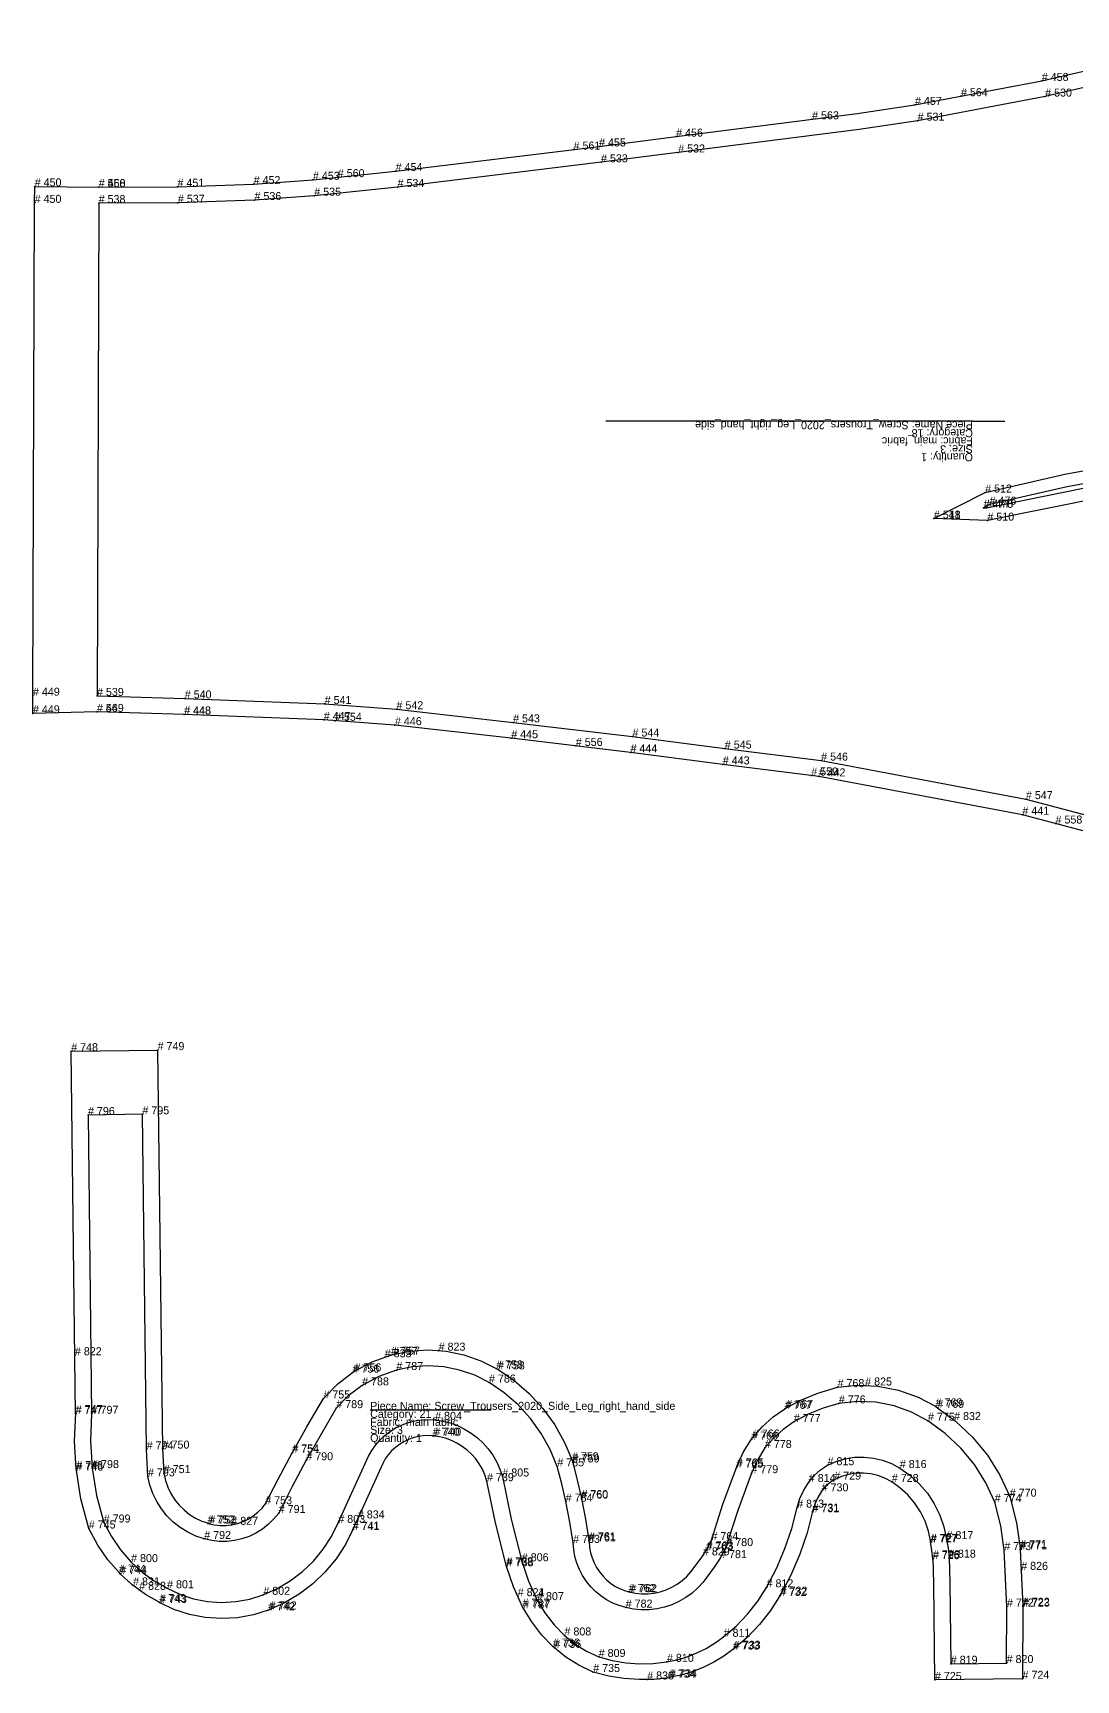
# Model space of a CAD drawing. Extents: x -265 to 2412, y -612 to 1604.
# Drawn here: x -265 to 387, y -530 to 499 of the extents above; entities that cross this region are included whole.
import ezdxf

# ---------------------------------------------------------------- set-up
doc = ezdxf.new("R2010")
doc.units = 0

# ---------------------------------------------------------------- blocks, each defined once
blk = doc.blocks.new('Leg_right_hand_side-3')
at = {"layer": '1'}
blk.add_lwpolyline([(506.9525, -29.945), (506.2125, -29.7775), (353.3375, 10.6325), (226.075, 34.59), (166.1975, 42.075), (166.145, 42.0825), (108.46, 49.605), (108.575, 49.59), (33.9625, 58.445), (34.0225, 58.4375), (-38.6725, 66.62), (-83.1325, 69.8575), (-170.405, 73.3225), (-170.295, 73.32), (-224.8625, 74.8825), (-264.86, 73.9925), (-264.83, 85.0175), (-263.79, 392.99), (-263.7525, 403.2925), (-223.7575, 402.8525), (-174.5375, 403.055), (-126.9625, 404.7325), (-89.9225, 407.42), (-38.2525, 412.8275), (88.875, 428.26), (88.8175, 428.2525), (137.0275, 434.3875), (250.075, 448.795), (286.2475, 454.2025), (365.475, 469.18), (434.7875, 485.3175), (434.82, 485.325), (495.8125, 499.3125), (495.7875, 499.3075), (668.1175, 539.275), (668.0525, 539.2575), (702.8325, 547.5675), (737.8775, 554.755), (738.1925, 554.815), (775.945, 561.3125), (824.9875, 568.2425), (827.2275, 454.3725), (830.2075, 410.33), (830.195, 410.48), (833.575, 369.675), (833.565, 369.8025), (836.6975, 337.06), (837.9725, 326.005), (840.44, 309.5275), (845.5275, 282.9475), (753.6425, 267.0925), (753.395, 267.0525), (706.6125, 260.1775), (697.6225, 258.6375), (689.4375, 256.145), (681.695, 252.675), (680.465, 251.88), (679.4025, 250.9475), (678.56, 249.9175), (677.8525, 248.695), (675.415, 242.53), (574.325, 239.5325), (481.16, 231.5675), (431.08, 224.7275), (381.3625, 215.6175), (332.84, 204.4175), (329.09, 202.51), (330.8375, 202.445), (403.7075, 217.225), (478.285, 227.7675), (478.7475, 227.82), (558.4, 234.395), (647.5175, 236.7175), (648.635, 226.2275), (649.28, 223.7525), (650.2975, 221.3975), (651.6275, 219.2775), (652.8325, 217.91), (654.185, 216.8325), (655.71, 216.015), (657.4775, 215.43), (672.0625, 213.0575), (859.0675, 195.1125), (857.9725, 160.5875), (858.3525, 135.635), (859.595, 118.125), (861.9675, 100.8325), (865.8975, 83.0625), (870.26, 65.18), (874.605, 48.8775), (881.8925, 23.88), (845.75, 9.185), (817.745, -1.2975), (817.415, -1.415), (797.4075, -8.115), (777.19, -13.995), (776.9175, -14.07), (740.0625, -23.665), (702.97, -32.2925), (702.6375, -32.365), (678.315, -37.16), (653.76, -40.9825), (652.4275, -41.1), (614.5075, -41.885), (576.5975, -40.2175), (575.9225, -40.165), (541.2875, -36.28), (506.9525, -29.945)], close=True, dxfattribs=at)
at = {"layer": '13'}
for p in [(298.035, 195.69), (835.875, 79.6825), (838.1425, 70.205)]:
    blk.add_point(p, dxfattribs=at)
at = {"layer": '14'}
blk.add_lwpolyline([(508.7675, -20.1125), (542.7725, -26.3875), (577.0375, -30.23), (614.6275, -31.8825), (652.225, -31.105), (676.545, -27.3175), (700.71, -22.555), (737.665, -13.9575), (774.4025, -4.395), (794.44, 1.435), (814.245, 8.065), (842.1525, 18.5125), (869.775, 29.7425), (864.98, 46.18), (860.5725, 62.7175), (856.15, 80.85), (852.12, 99.065), (849.6475, 117.0875), (848.3625, 135.2275), (847.975, 160.6475), (848.7825, 186.055), (670.8025, 203.135), (655.1, 205.69), (651.755, 206.795), (648.6575, 208.4575), (645.91, 210.6475), (643.5925, 213.2775), (641.425, 216.735), (639.8025, 220.4875), (638.7775, 224.4275), (638.345, 228.4775), (558.8225, 226.4025), (479.405, 219.8475), (405.0775, 209.34), (331.485, 194.415), (298.035, 195.69), (330.0925, 211.9925), (379.7675, 223.4575), (429.82, 232.63), (480.245, 239.5175), (573.9025, 247.525), (667.7425, 250.3075), (668.83, 253.0575), (670.32, 255.63), (672.1975, 257.9225), (674.4225, 259.875), (676.915, 261.4875), (685.9225, 265.525), (695.3375, 268.3925), (705.055, 270.055), (751.9475, 276.945), (833.7975, 291.07), (830.5875, 307.8275), (828.06, 324.7), (826.7575, 336), (823.615, 368.85), (820.235, 409.655), (817.24, 453.92), (815.2175, 556.7625), (777.455, 551.425), (739.89, 544.96), (705, 537.805), (670.38, 529.5325), (498.0475, 489.565), (437.055, 475.5775), (367.5725, 459.4), (287.8975, 444.3375), (251.42, 438.885), (138.2925, 424.4675), (90.08, 418.3325), (-37.0625, 402.8975), (-89.1, 397.4525), (-126.425, 394.745), (-174.305, 393.055), (-223.79, 392.855), (-224.83, 84.8825), (-170.0075, 83.3125), (-82.61, 79.8425), (-37.7175, 76.5725), (35.14, 68.3725), (109.7525, 59.5175), (167.4375, 51.995), (227.63, 44.47), (355.5375, 20.3925), (508.7675, -20.1125)], close=True, dxfattribs=at)
at = {"layer": '2'}
for p in [(824.9875, 568.2425), (815.2175, 556.7625), (737.8775, 554.755), (738.1925, 554.815), (668.0525, 539.2575), (668.1175, 539.275), (739.89, 544.96), (670.38, 529.5325), (495.7875, 499.3075), (495.8125, 499.3125), (752.0875, 495.51), (434.7875, 485.3175), (434.82, 485.325), (498.0475, 489.565), (437.055, 475.5775), (365.475, 469.18), (286.2475, 454.2025), (367.5725, 459.4), (817.24, 453.92), (827.2275, 454.3725), (287.8975, 444.3375), (137.0275, 434.3875), (88.8175, 428.2525), (88.875, 428.26), (138.2925, 424.4675), (-38.2525, 412.8275), (90.08, 418.3325), (-263.7525, 403.2925), (-223.7575, 402.8525), (-174.5375, 403.055), (-126.9625, 404.7325), (-89.9225, 407.42), (-37.0625, 402.8975), (820.235, 409.655), (830.195, 410.48), (830.2075, 410.33), (-263.79, 392.99), (-223.79, 392.855), (-174.305, 393.055), (-126.425, 394.745), (-89.1, 397.4525), (823.615, 368.85), (833.565, 369.8025), (833.575, 369.675), (617.995, 340.08), (617.995, 340.08), (794.59, 330.08), (826.7575, 336), (836.6975, 337.06), (828.06, 324.7), (837.9725, 326.005), (840.44, 309.5275), (830.5875, 307.8275), (833.7975, 291.07), (845.5275, 282.9475), (705.055, 270.055), (751.9475, 276.945), (676.915, 261.4875), (706.6125, 260.1775), (753.395, 267.0525), (753.6425, 267.0925), (667.7425, 250.3075), (681.695, 252.675), (480.245, 239.5175), (675.415, 242.53), (478.285, 227.7675), (478.7475, 227.82), (481.16, 231.5675), (638.345, 228.4775), (647.5175, 236.7175), (479.405, 219.8475), (651.6275, 219.2775), (330.0925, 211.9925), (643.5925, 213.2775), (657.4775, 215.43), (672.0625, 213.0575), (298.035, 195.69), (329.09, 202.51), (330.8375, 202.445), (332.84, 204.4175), (655.1, 205.69), (670.8025, 203.135), (331.485, 194.415), (848.7825, 186.055), (859.0675, 195.1125), (848.3625, 135.2275), (858.3525, 135.635), (852.12, 99.065), (861.9675, 100.8325), (-264.83, 85.0175), (-224.83, 84.8825), (-170.0075, 83.3125), (-264.86, 73.9925), (-224.8625, 74.8825), (-170.405, 73.3225), (-170.295, 73.32), (-82.61, 79.8425), (-37.7175, 76.5725), (-83.1325, 69.8575), (-38.6725, 66.62), (35.14, 68.3725), (860.5725, 62.7175), (870.26, 65.18), (33.9625, 58.445), (34.0225, 58.4375), (109.7525, 59.5175), (167.4375, 51.995), (108.46, 49.605), (108.575, 49.59), (166.145, 42.0825), (166.1975, 42.075), (227.63, 44.47), (226.075, 34.59), (869.775, 29.7425), (881.8925, 23.88), (353.3375, 10.6325), (355.5375, 20.3925), (814.245, 8.065), (774.4025, -4.395), (817.415, -1.415), (817.745, -1.2975), (508.7675, -20.1125), (776.9175, -14.07), (777.19, -13.995), (506.2125, -29.7775), (506.9525, -29.945), (577.0375, -30.23), (700.71, -22.555), (575.9225, -40.165), (576.5975, -40.2175), (652.225, -31.105), (652.4275, -41.1), (653.76, -40.9825), (702.6375, -32.365), (702.97, -32.2925)]:
    blk.add_point(p, dxfattribs=at)
at = {"layer": '4'}
for p in [(670.6125, 539.8675, 5), (461.085, 491.3475, 5), (314.965, 459.63, 5), (221.9625, 445.21, 5), (72.9175, 426.32, 5), (-223.76, 402.85, 5), (-74.395, 409.0425, 5), (637.4925, 236.455, 5), (864.9, 87.555, 5), (-224.865, 74.8825, 5), (867.1225, 78.025, 5), (-76.125, 69.3475, 5), (74.3275, 53.655, 5), (221.41, 35.1725, 5), (374.065, 5.1525, 5), (831.4375, 3.8275, 5), (517.58, -31.905, 5), (553.8525, -37.69, 5), (664.44, -39.32, 5)]:
    blk.add_point(p, dxfattribs=at)
at = {"layer": '5'}
blk.add_line((322.4275, 256.5275), (342.4275, 256.5275), dxfattribs=at)
at = {"layer": '7'}
blk.add_line((322.4275, 256.5275), (93.015, 256.5275), dxfattribs=at)
at = {"layer": '8'}
blk.add_line((617.995, 340.08), (794.59, 330.08), dxfattribs=at)
blk.add_lwpolyline([(752.0875, 495.51), (634.7525, 464.3), (627.8875, 462.3375), (621.3275, 460.18), (615.25, 457.72), (609.8275, 454.845), (607.42, 453.215), (605.2425, 451.4425), (603.3125, 449.515), (601.66, 447.41), (600.3025, 445.12), (599.3375, 442.87), (598.6125, 440.4725), (598.105, 437.935), (597.6475, 432.51), (597.785, 426.715), (598.3325, 420.66), (599.3125, 412.9), (617.995, 340.08)], dxfattribs=at)
at = {"layer": '1'}
for s, p in [('Piece Name: Screw_Trousers_2020_Leg_right_hand_side', (322.4275, 256.5275)), ('Fabric: main_fabric', (322.4275, 246.5275)), ('Category: 18', (322.4275, 251.5275)), ('Quantity: 1', (322.4275, 236.5275)), ('Size: 3', (322.4275, 241.5275))]:
    blk.add_text(s, height=5, rotation=-180, dxfattribs=at).set_placement(p)
at = {"layer": '13'}
for s, p in [('# 548', (298.035, 195.69)), ('# 550', (835.875, 79.6825)), ('# 549', (838.1425, 70.205))]:
    blk.add_text(s, height=5, dxfattribs=at).set_placement(p)
at = {"layer": '2'}
for s, p in [('# 463', (824.9875, 568.2425)), ('# 462', (737.8775, 554.755)), ('# 462', (738.1925, 554.815)), ('# 525', (815.2175, 556.7625)), ('# 526', (739.89, 544.96)), ('# 461', (668.0525, 539.2575)), ('# 461', (668.1175, 539.275)), ('# 527', (670.38, 529.5325)), ('# 460', (495.7875, 499.3075)), ('# 460', (495.8125, 499.3125)), ('# 528', (498.0475, 489.565)), ('# 572', (752.0875, 495.51)), ('# 459', (434.7875, 485.3175)), ('# 459', (434.82, 485.325)), ('# 458', (365.475, 469.18)), ('# 529', (437.055, 475.5775)), ('# 530', (367.5725, 459.4)), ('# 457', (286.2475, 454.2025)), ('# 524', (817.24, 453.92)), ('# 464', (827.2275, 454.3725)), ('# 531', (287.8975, 444.3375)), ('# 455', (88.8175, 428.2525)), ('# 455', (88.875, 428.26)), ('# 456', (137.0275, 434.3875)), ('# 533', (90.08, 418.3325)), ('# 532', (138.2925, 424.4675)), ('# 453', (-89.9225, 407.42)), ('# 454', (-38.2525, 412.8275)), ('# 523', (820.235, 409.655)), ('# 465', (830.195, 410.48)), ('# 465', (830.2075, 410.33)), ('# 450', (-263.7525, 403.2925)), ('# 450', (-223.7575, 402.8525)), ('# 451', (-174.5375, 403.055)), ('# 452', (-126.9625, 404.7325)), ('# 535', (-89.1, 397.4525)), ('# 534', (-37.0625, 402.8975)), ('# 450', (-263.79, 392.99)), ('# 538', (-223.79, 392.855)), ('# 537', (-174.305, 393.055)), ('# 536', (-126.425, 394.745)), ('# 522', (823.615, 368.85)), ('# 466', (833.565, 369.8025)), ('# 466', (833.575, 369.675)), ('# 570', (617.995, 340.08)), ('# 573', (617.995, 340.08)), ('# 521', (826.7575, 336)), ('# 467', (836.6975, 337.06)), ('# 571', (794.59, 330.08)), ('# 520', (828.06, 324.7)), ('# 468', (837.9725, 326.005)), ('# 519', (830.5875, 307.8275)), ('# 469', (840.44, 309.5275)), ('# 518', (833.7975, 291.07)), ('# 517', (751.9475, 276.945)), ('# 470', (845.5275, 282.9475)), ('# 516', (705.055, 270.055)), ('# 471', (753.395, 267.0525)), ('# 471', (753.6425, 267.0925)), ('# 515', (676.915, 261.4875)), ('# 473', (681.695, 252.675)), ('# 472', (706.6125, 260.1775)), ('# 514', (667.7425, 250.3075)), ('# 474', (675.415, 242.53)), ('# 513', (480.245, 239.5175)), ('# 480', (647.5175, 236.7175)), ('# 479', (478.285, 227.7675)), ('# 479', (478.7475, 227.82)), ('# 475', (481.16, 231.5675)), ('# 508', (638.345, 228.4775)), ('# 512', (330.0925, 211.9925)), ('# 509', (479.405, 219.8475)), ('# 507', (643.5925, 213.2775)), ('# 481', (651.6275, 219.2775)), ('# 482', (657.4775, 215.43)), ('# 483', (672.0625, 213.0575)), ('# 477', (329.09, 202.51)), ('# 478', (330.8375, 202.445)), ('# 476', (332.84, 204.4175)), ('# 506', (655.1, 205.69)), ('# 505', (670.8025, 203.135)), ('# 511', (298.035, 195.69)), ('# 510', (331.485, 194.415)), ('# 484', (859.0675, 195.1125)), ('# 504', (848.7825, 186.055)), ('# 503', (848.3625, 135.2275)), ('# 485', (858.3525, 135.635)), ('# 502', (852.12, 99.065)), ('# 486', (861.9675, 100.8325)), ('# 449', (-264.83, 85.0175)), ('# 539', (-224.83, 84.8825)), ('# 540', (-170.0075, 83.3125)), ('# 541', (-82.61, 79.8425)), ('# 449', (-264.86, 73.9925)), ('# 449', (-224.8625, 74.8825)), ('# 448', (-170.405, 73.3225)), ('# 448', (-170.295, 73.32)), ('# 447', (-83.1325, 69.8575)), ('# 542', (-37.7175, 76.5725)), ('# 543', (35.14, 68.3725)), ('# 446', (-38.6725, 66.62)), ('# 445', (33.9625, 58.445)), ('# 445', (34.0225, 58.4375)), ('# 544', (109.7525, 59.5175)), ('# 501', (860.5725, 62.7175)), ('# 487', (870.26, 65.18)), ('# 444', (108.46, 49.605)), ('# 444', (108.575, 49.59)), ('# 545', (167.4375, 51.995)), ('# 443', (166.145, 42.0825)), ('# 443', (166.1975, 42.075)), ('# 546', (227.63, 44.47)), ('# 442', (226.075, 34.59)), ('# 500', (869.775, 29.7425)), ('# 547', (355.5375, 20.3925)), ('# 488', (881.8925, 23.88)), ('# 441', (353.3375, 10.6325)), ('# 499', (814.245, 8.065)), ('# 498', (774.4025, -4.395)), ('# 489', (817.415, -1.415)), ('# 489', (817.745, -1.2975)), ('# 490', (776.9175, -14.07)), ('# 490', (777.19, -13.995)), ('# 494', (508.7675, -20.1125)), ('# 497', (700.71, -22.555)), ('# 440', (506.2125, -29.7775)), ('# 439', (506.9525, -29.945)), ('# 495', (577.0375, -30.23)), ('# 496', (652.225, -31.105)), ('# 491', (702.6375, -32.365)), ('# 491', (702.97, -32.2925)), ('# 493', (575.9225, -40.165)), ('# 493', (576.5975, -40.2175)), ('# 492', (652.4275, -41.1)), ('# 492', (653.76, -40.9825))]:
    blk.add_text(s, height=5, dxfattribs=at).set_placement(p)
at = {"layer": '4'}
for s, p in [('# 565', (670.6125, 539.8675)), ('# 562', (461.085, 491.3475)), ('# 564', (314.965, 459.63)), ('# 563', (221.9625, 445.21)), ('# 561', (72.9175, 426.32)), ('# 560', (-74.395, 409.0425)), ('# 568', (-223.76, 402.85)), ('# 566', (637.4925, 236.455)), ('# 552', (864.9, 87.555)), ('# 551', (867.1225, 78.025)), ('# 569', (-224.865, 74.8825)), ('# 554', (-76.125, 69.3475)), ('# 556', (74.3275, 53.655)), ('# 559', (221.41, 35.1725)), ('# 558', (374.065, 5.1525)), ('# 553', (831.4375, 3.8275)), ('# 557', (517.58, -31.905)), ('# 567', (553.8525, -37.69)), ('# 555', (664.44, -39.32))]:
    blk.add_text(s, height=5, dxfattribs=at).set_placement(p)
blk = doc.blocks.new('Side_Leg_right_hand_side-3')
at = {"layer": '1'}
blk.add_lwpolyline([(353.685, -483.6725), (353.6975, -484.2), (353.4275, -529.32), (298.7075, -530.015), (298.0875, -469.5025), (297.51, -453.9575), (297.3825, -454.535), (296.8725, -449.125), (295.94, -443.7275), (296.225, -444.11), (294.695, -437.075), (292.5075, -430.795), (289.6075, -424.8875), (285.985, -419.38), (281.7025, -414.3725), (276.82, -409.8975), (271.785, -406.2975), (267.4025, -403.9625), (263.075, -402.32), (258.58, -401.2525), (254.0075, -400.775), (249.3925, -400.89), (244.8375, -401.5975), (240.3925, -402.89), (235.8375, -404.875), (233.28, -406.5825), (230.4025, -409.1675), (227.91, -412.1525), (225.55, -415.9825), (223.6475, -420.1925), (222.1275, -425.195), (222.2575, -424.805), (218.7925, -438.1475), (214.2275, -451.5175), (208.665, -464.5125), (202.3025, -476.7325), (201.8525, -477.4675), (196.0475, -486.575), (189.11, -495.415), (181.2875, -503.56), (173.095, -510.5575), (172.465, -511.0125), (166.845, -515.0975), (160.535, -518.9225), (153.955, -522.18), (147.0775, -524.865), (140.0475, -526.9475), (133.2575, -528.345), (132.395, -528.605), (123.35, -529.635), (113.84, -529.835), (104.2875, -529.15), (94.935, -527.6125), (85.195, -525.07), (76.155, -520.8125), (68.0125, -515.695), (60.95, -509.96), (60.065, -509.16), (53.165, -502.0375), (46.7775, -493.8), (41.5975, -485.36), (40.995, -484.2425), (35.4225, -471.885), (31.1125, -459.035), (30.905, -458.3225), (24.125, -431.74), (18.825, -405.82), (17.515, -401.9475), (15.9225, -398.4025), (14.0025, -395.0525), (11.76, -391.93), (9.1975, -389.0175), (6.3975, -386.3975), (3.3225, -384.065), (0.0175, -382.0325), (-3.4425, -380.3475), (-7.07, -379.0225), (-10.8, -378.06), (-15.125, -377.3825), (-14.065, -377.43), (-17.78, -377.25), (-20.985, -377.395), (-24.1525, -377.8725), (-27.2575, -378.655), (-30.255, -379.75), (-33.1425, -381.14), (-35.8625, -382.805), (-38.3925, -384.7325), (-40.745, -386.9275), (-42.8425, -389.3275), (-44.6925, -391.9175), (-46.3, -394.74), (-64.995, -436.01), (-65.1575, -436.36), (-69.675, -445.38), (-75.5025, -454.33), (-82.295, -462.525), (-89.985, -469.9075), (-98.4725, -476.365), (-107.6375, -481.8025), (-116.84, -485.9275), (-117.9175, -486.4825), (-126.9825, -489.305), (-136.9875, -491.1225), (-147.0675, -491.67), (-157.175, -490.9775), (-167.14, -489.0425), (-176.7525, -485.9), (-185.3525, -481.86), (-185.9475, -481.41), (-194.555, -476.5725), (-203.035, -470.4175), (-210.29, -463.7325), (-211.0775, -462.905), (-218.0125, -454.8725), (-224.3475, -445.7025), (-229.9525, -435.38), (-234.865, -416.895), (-237.73, -399.225), (-237.8325, -398.2225), (-238.875, -380.78), (-238.14, -363.295), (-238.205, -363.8325), (-240.955, -137.1275), (-186.9825, -136.44), (-183.8375, -385.46), (-183.115, -400.7725), (-182.055, -405.4225), (-180.595, -409.59), (-178.6875, -413.5425), (-176.33, -417.285), (-173.585, -420.7075), (-170.455, -423.815), (-167.0075, -426.5325), (-163.2425, -428.8725), (-159.285, -430.755), (-154.575, -432.36), (-155.6875, -432.1775), (-151.5625, -433.0925), (-147.925, -433.48), (-144.2625, -433.4675), (-140.6075, -433.0475), (-137.0675, -432.24), (-133.6125, -431.04), (-130.2875, -429.45), (-127.195, -427.525), (-124.3175, -425.265), (-121.715, -422.7), (-119.7225, -420.25), (-111.6925, -404.5), (-102.8675, -388.02), (-102.765, -387.84), (-93.5, -371.3625), (-83.3625, -354.135), (-74.4175, -344.92), (-65.175, -337.975), (-63.915, -337.16), (-52.95, -331.255), (-41.2275, -326.975), (-39.765, -326.695), (-29.3275, -324.575), (-18.06, -323.8025), (-6.74, -324.535), (4.3875, -326.84), (15.025, -330.5675), (24.535, -335.385), (25.7125, -335.94), (35.645, -342.74), (45.21, -351.015), (53.7775, -360.34), (61.15, -370.5975), (67.315, -381.6375), (71.9475, -392.735), (72.43, -394.0975), (75.2675, -405.195), (77.775, -416.3875), (77.835, -416.67), (80.34, -429.5975), (82.525, -442.695), (82.6425, -443.4875), (82.9675, -447.2975), (83.5675, -450.58), (84.4875, -453.74), (85.7075, -456.7875), (87.26, -459.75), (89.0525, -462.48), (91.13, -465.04), (93.46, -467.3925), (96.0075, -469.4975), (98.75, -471.3275), (101.6575, -472.885), (104.7075, -474.1325), (108.3575, -475.2225), (107.35, -475.035), (111.66, -475.8575), (115.5175, -476.1975), (119.42, -476.1525), (123.23, -475.71), (127.0475, -474.8725), (130.7275, -473.67), (134.255, -472.0975), (137.6075, -470.18), (140.7725, -467.92), (143.6625, -465.3625), (146.2575, -462.5575), (152.6375, -453.88), (156.1475, -448.4725), (155.755, -449.005), (157.6325, -445.6475), (159.07, -442.57), (166.2325, -420.2), (174.65, -397.3525), (174.965, -396.6175), (178.9625, -387.9725), (183.9525, -379.84), (184.925, -378.5225), (190.67, -371.8975), (197.645, -365.63), (204.845, -360.62), (205.8475, -360.0075), (215.2775, -354.9775), (225.5975, -350.7225), (237.87, -347.0375), (249.9, -345.785), (263, -346.36), (275.8675, -348.865), (288.21, -353.2375), (299.1225, -359.0325), (300.2075, -359.985), (311.5225, -368.2275), (322.1675, -378.2675), (331.4675, -389.59), (339.2475, -401.9825), (345.4925, -415.4725), (349.77, -431.7375), (351.925, -447.525), (352.0225, -448.4025), (353.685, -483.6725)], close=True, dxfattribs=at)
at = {"layer": '14'}
blk.add_lwpolyline([(343.7075, -484.1425), (342.045, -448.8725), (339.9725, -433.68), (336.0725, -418.8575), (330.4675, -406.745), (323.355, -395.4175), (314.8725, -385.09), (305.1425, -375.915), (294.34, -368.0475), (284.1025, -362.61), (273.1725, -358.7375), (261.795, -356.5225), (250.2075, -356.0125), (238.68, -357.2125), (228.96, -360.1325), (219.5275, -364.0225), (210.5475, -368.8125), (203.86, -373.465), (197.8075, -378.905), (192.4675, -385.0625), (187.7875, -392.69), (184.0325, -400.81), (175.7, -423.425), (168.35, -446.38), (166.5625, -450.2075), (164.5025, -453.8925), (160.835, -459.545), (153.9525, -468.905), (150.635, -472.4925), (146.9775, -475.7275), (143.0025, -478.565), (138.7625, -480.99), (134.3075, -482.9775), (129.6625, -484.495), (124.89, -485.54), (120.045, -486.105), (115.1575, -486.16), (110.2925, -485.73), (105.49, -484.815), (101.3725, -483.5825), (97.3875, -481.9525), (93.595, -479.9225), (90.0175, -477.5325), (86.7025, -474.7925), (83.675, -471.7375), (80.965, -468.3975), (78.6075, -464.805), (76.6125, -460.9975), (75.0125, -457), (73.81, -452.87), (73.0375, -448.6425), (72.67, -444.34), (70.515, -431.4225), (68.025, -418.5725), (65.5525, -407.53), (62.75, -396.575), (58.335, -385.995), (52.73, -375.96), (46.025, -366.6325), (38.2525, -358.1725), (29.5625, -350.6525), (20.085, -344.1675), (11.17, -339.6475), (1.74, -336.345), (-8.055, -334.315), (-18.0375, -333.67), (-28.015, -334.3575), (-37.805, -336.345), (-48.84, -340.375), (-59.185, -345.945), (-67.8075, -352.425), (-75.325, -360.1675), (-84.85, -376.355), (-94.06, -392.735), (-102.8425, -409.1375), (-111.295, -425.715), (-114.31, -429.4225), (-117.705, -432.765), (-121.45, -435.71), (-125.4975, -438.2275), (-129.7975, -440.285), (-134.3, -441.8475), (-138.94, -442.9075), (-143.675, -443.45), (-148.4375, -443.4675), (-153.18, -442.9575), (-157.84, -441.9275), (-163.09, -440.135), (-168.1025, -437.7525), (-172.8175, -434.8225), (-177.1725, -431.3875), (-181.11, -427.48), (-184.58, -423.1475), (-187.5375, -418.4525), (-189.95, -413.4575), (-191.785, -408.215), (-193.0225, -402.7925), (-193.8175, -385.91), (-196.4625, -176.5625), (-230.455, -176.9975), (-228.19, -363.7125), (-228.9025, -380.6775), (-227.89, -397.63), (-225.1025, -414.81), (-220.6325, -431.63), (-215.8275, -440.4775), (-210.1075, -448.7575), (-203.5225, -456.3875), (-196.6825, -462.6875), (-189.165, -468.145), (-181.0525, -472.705), (-173.01, -476.4825), (-164.585, -479.2375), (-155.865, -480.93), (-147.005, -481.5375), (-138.1475, -481.0525), (-129.405, -479.465), (-120.92, -476.825), (-112.245, -472.935), (-104.055, -468.075), (-96.475, -462.31), (-89.615, -455.725), (-83.54, -448.395), (-78.3475, -440.42), (-74.08, -431.895), (-55.1875, -390.195), (-53.1125, -386.545), (-50.6725, -383.13), (-47.905, -379.9675), (-44.8375, -377.105), (-41.4975, -374.56), (-37.915, -372.3675), (-34.13, -370.545), (-30.1875, -369.105), (-26.1175, -368.0775), (-21.9625, -367.4525), (-17.77, -367.26), (-13.5725, -367.4675), (-8.78, -368.2175), (-4.0775, -369.4325), (0.4875, -371.1), (4.855, -373.225), (8.995, -375.77), (12.87, -378.71), (16.4175, -382.03), (19.6275, -385.6775), (22.4625, -389.625), (24.8775, -393.84), (26.87, -398.27), (28.425, -402.8725), (33.8725, -429.5075), (40.59, -455.855), (44.745, -468.2325), (50.11, -480.1375), (55.0025, -488.1075), (60.7225, -495.4825), (67.24, -502.2125), (73.825, -507.5575), (80.9725, -512.05), (88.6275, -515.655), (96.9975, -517.84), (105.4775, -519.235), (114.0775, -519.85), (122.695, -519.6675), (131.2725, -518.6925), (137.65, -517.3775), (143.8975, -515.5275), (149.9725, -513.155), (155.805, -510.2675), (161.375, -506.8925), (166.675, -503.04), (174.5, -496.355), (181.6275, -488.935), (187.98, -480.84), (193.515, -472.155), (199.7025, -460.2725), (204.975, -447.955), (209.3025, -435.28), (212.6675, -422.3175), (214.3775, -416.695), (216.8, -411.3375), (219.8825, -406.335), (223.27, -402.2775), (227.2025, -398.7425), (231.6, -395.8075), (236.995, -393.4575), (242.665, -391.8075), (248.5, -390.9025), (254.4025, -390.7525), (260.2775, -391.37), (266.0225, -392.735), (271.545, -394.83), (276.745, -397.6), (283.11, -402.1525), (288.8775, -407.4375), (293.9675, -413.39), (298.27, -419.9325), (301.7225, -426.9625), (304.2975, -434.3575), (305.9575, -441.9975), (306.955, -447.76), (307.5025, -453.5875), (308.09, -469.3075), (308.6075, -519.895), (343.4975, -519.45), (343.7075, -484.1425)], close=True, dxfattribs=at)
at = {"layer": '2'}
for p in [(-240.955, -137.1275), (-186.9825, -136.44), (-230.455, -176.9975), (-196.4625, -176.5625), (-41.2275, -326.975), (-39.765, -326.695), (-65.175, -337.975), (-63.915, -337.16), (-37.805, -336.345), (24.535, -335.385), (25.7125, -335.94), (-59.185, -345.945), (20.085, -344.1675), (237.87, -347.0375), (-83.3625, -354.135), (-75.325, -360.1675), (205.8475, -360.0075), (238.68, -357.2125), (299.1225, -359.0325), (300.2075, -359.985), (-238.205, -363.8325), (-238.14, -363.295), (-228.19, -363.7125), (-13.5725, -367.4675), (204.845, -360.62), (210.5475, -368.8125), (294.34, -368.0475), (-15.125, -377.3825), (-14.065, -377.43), (183.9525, -379.84), (184.925, -378.5225), (-193.8175, -385.91), (-183.8375, -385.46), (-102.8675, -388.02), (-102.765, -387.84), (192.4675, -385.0625), (-237.8325, -398.2225), (-237.73, -399.225), (-227.89, -397.63), (-183.115, -400.7725), (-94.06, -392.735), (62.75, -396.575), (71.9475, -392.735), (72.43, -394.0975), (174.65, -397.3525), (174.965, -396.6175), (184.0325, -400.81), (231.6, -395.8075), (276.745, -397.6), (-193.0225, -402.7925), (18.825, -405.82), (28.425, -402.8725), (219.8825, -406.335), (235.8375, -404.875), (271.785, -406.2975), (-119.7225, -420.25), (68.025, -418.5725), (77.775, -416.3875), (77.835, -416.67), (227.91, -412.1525), (336.0725, -418.8575), (345.4925, -415.4725), (-220.6325, -431.63), (-155.6875, -432.1775), (-111.295, -425.715), (-74.08, -431.895), (212.6675, -422.3175), (222.1275, -425.195), (222.2575, -424.805), (-229.9525, -435.38), (-157.84, -441.9275), (-154.575, -432.36), (-65.1575, -436.36), (-64.995, -436.01), (159.07, -442.57), (305.9575, -441.9975), (72.67, -444.34), (82.525, -442.695), (82.6425, -443.4875), (155.755, -449.005), (156.1475, -448.4725), (168.35, -446.38), (295.94, -443.7275), (296.225, -444.11), (342.045, -448.8725), (351.925, -447.525), (352.0225, -448.4025), (-211.0775, -462.905), (-203.5225, -456.3875), (30.905, -458.3225), (31.1125, -459.035), (40.59, -455.855), (164.5025, -453.8925), (297.3825, -454.535), (297.51, -453.9575), (307.5025, -453.5875), (-210.29, -463.7325), (-181.0525, -472.705), (193.515, -472.155), (-185.9475, -481.41), (-185.3525, -481.86), (-120.92, -476.825), (50.11, -480.1375), (107.35, -475.035), (108.3575, -475.2225), (201.8525, -477.4675), (202.3025, -476.7325), (353.685, -483.6725), (-117.9175, -486.4825), (-116.84, -485.9275), (40.995, -484.2425), (41.5975, -485.36), (105.49, -484.815), (343.7075, -484.1425), (353.6975, -484.2), (67.24, -502.2125), (166.675, -503.04), (60.065, -509.16), (60.95, -509.96), (172.465, -511.0125), (173.095, -510.5575), (88.6275, -515.655), (131.2725, -518.6925), (308.6075, -519.895), (343.4975, -519.45), (85.195, -525.07), (132.395, -528.605), (133.2575, -528.345), (298.7075, -530.015), (353.4275, -529.32)]:
    blk.add_point(p, dxfattribs=at)
at = {"layer": '4'}
for p in [(-238.65, -327.1125, 5), (-45.05, -328.3725, 5), (-11.3875, -324.2375, 5), (255.125, -346.0175, 5), (310.6875, -367.625, 5), (-61.8575, -429.075, 5), (-140.905, -433.085, 5), (153.7425, -452.18, 5), (352.6225, -461.2275, 5), (-202.2925, -470.9575, 5), (-198.505, -473.705, 5), (38.0325, -477.67, 5), (38.0325, -477.67, 5), (118.9275, -529.7275, 5)]:
    blk.add_point(p, dxfattribs=at)
at = {"layer": '5'}
blk.add_line((-54.1675, -361.245), (-34.1675, -361.245), dxfattribs=at)
at = {"layer": '7'}
blk.add_line((-54.1675, -361.245), (21.455, -361.245), dxfattribs=at)
at = {"layer": '1'}
for s, p in [('Piece Name: Screw_Trousers_2020_Side_Leg_right_hand_side', (-54.1675, -361.245)), ('Category: 21', (-54.1675, -366.245)), ('Fabric: main fabric', (-54.1675, -371.245)), ('Size: 3', (-54.1675, -376.245)), ('Quantity: 1', (-54.1675, -381.245))]:
    blk.add_text(s, height=5, dxfattribs=at).set_placement(p)
at = {"layer": '2'}
for s, p in [('# 748', (-240.955, -137.1275)), ('# 749', (-186.9825, -136.44)), ('# 796', (-230.455, -176.9975)), ('# 795', (-196.4625, -176.5625)), ('# 757', (-41.2275, -326.975)), ('# 757', (-39.765, -326.695)), ('# 756', (-65.175, -337.975)), ('# 756', (-63.915, -337.16)), ('# 787', (-37.805, -336.345)), ('# 786', (20.085, -344.1675)), ('# 758', (24.535, -335.385)), ('# 758', (25.7125, -335.94)), ('# 755', (-83.3625, -354.135)), ('# 788', (-59.185, -345.945)), ('# 768', (237.87, -347.0375)), ('# 747', (-238.205, -363.8325)), ('# 747', (-238.14, -363.295)), ('# 797', (-228.19, -363.7125)), ('# 789', (-75.325, -360.1675)), ('# 767', (204.845, -360.62)), ('# 767', (205.8475, -360.0075)), ('# 776', (238.68, -357.2125)), ('# 769', (299.1225, -359.0325)), ('# 769', (300.2075, -359.985)), ('# 804', (-13.5725, -367.4675)), ('# 777', (210.5475, -368.8125)), ('# 775', (294.34, -368.0475)), ('# 750', (-183.8375, -385.46)), ('# 740', (-15.125, -377.3825)), ('# 740', (-14.065, -377.43)), ('# 766', (183.9525, -379.84)), ('# 766', (184.925, -378.5225)), ('# 778', (192.4675, -385.0625)), ('# 794', (-193.8175, -385.91)), ('# 754', (-102.8675, -388.02)), ('# 754', (-102.765, -387.84)), ('# 790', (-94.06, -392.735)), ('# 759', (71.9475, -392.735)), ('# 759', (72.43, -394.0975)), ('# 815', (231.6, -395.8075)), ('# 746', (-237.8325, -398.2225)), ('# 746', (-237.73, -399.225)), ('# 798', (-227.89, -397.63)), ('# 793', (-193.0225, -402.7925)), ('# 751', (-183.115, -400.7725)), ('# 739', (18.825, -405.82)), ('# 805', (28.425, -402.8725)), ('# 785', (62.75, -396.575)), ('# 765', (174.65, -397.3525)), ('# 765', (174.965, -396.6175)), ('# 779', (184.0325, -400.81)), ('# 814', (219.8825, -406.335)), ('# 729', (235.8375, -404.875)), ('# 728', (271.785, -406.2975)), ('# 816', (276.745, -397.6)), ('# 760', (77.775, -416.3875)), ('# 760', (77.835, -416.67)), ('# 730', (227.91, -412.1525)), ('# 770', (345.4925, -415.4725)), ('# 753', (-119.7225, -420.25)), ('# 791', (-111.295, -425.715)), ('# 784', (68.025, -418.5725)), ('# 813', (212.6675, -422.3175)), ('# 731', (222.1275, -425.195)), ('# 731', (222.2575, -424.805)), ('# 774', (336.0725, -418.8575)), ('# 745', (-229.9525, -435.38)), ('# 799', (-220.6325, -431.63)), ('# 752', (-155.6875, -432.1775)), ('# 752', (-154.575, -432.36)), ('# 803', (-74.08, -431.895)), ('# 741', (-65.1575, -436.36)), ('# 741', (-64.995, -436.01)), ('# 792', (-157.84, -441.9275)), ('# 783', (72.67, -444.34)), ('# 761', (82.525, -442.695)), ('# 761', (82.6425, -443.4875)), ('# 764', (159.07, -442.57)), ('# 780', (168.35, -446.38)), ('# 727', (295.94, -443.7275)), ('# 727', (296.225, -444.11)), ('# 817', (305.9575, -441.9975)), ('# 771', (351.925, -447.525)), ('# 800', (-203.5225, -456.3875)), ('# 806', (40.59, -455.855)), ('# 763', (155.755, -449.005)), ('# 763', (156.1475, -448.4725)), ('# 781', (164.5025, -453.8925)), ('# 726', (297.3825, -454.535)), ('# 726', (297.51, -453.9575)), ('# 818', (307.5025, -453.5875)), ('# 773', (342.045, -448.8725)), ('# 771', (352.0225, -448.4025)), ('# 744', (-211.0775, -462.905)), ('# 744', (-210.29, -463.7325)), ('# 738', (30.905, -458.3225)), ('# 738', (31.1125, -459.035)), ('# 801', (-181.0525, -472.705)), ('# 802', (-120.92, -476.825)), ('# 762', (107.35, -475.035)), ('# 762', (108.3575, -475.2225)), ('# 812', (193.515, -472.155)), ('# 732', (201.8525, -477.4675)), ('# 732', (202.3025, -476.7325)), ('# 743', (-185.9475, -481.41)), ('# 743', (-185.3525, -481.86)), ('# 742', (-117.9175, -486.4825)), ('# 742', (-116.84, -485.9275)), ('# 737', (40.995, -484.2425)), ('# 737', (41.5975, -485.36)), ('# 807', (50.11, -480.1375)), ('# 782', (105.49, -484.815)), ('# 772', (343.7075, -484.1425)), ('# 722', (353.685, -483.6725)), ('# 723', (353.6975, -484.2)), ('# 736', (60.065, -509.16)), ('# 808', (67.24, -502.2125)), ('# 811', (166.675, -503.04)), ('# 736', (60.95, -509.96)), ('# 809', (88.6275, -515.655)), ('# 810', (131.2725, -518.6925)), ('# 733', (172.465, -511.0125)), ('# 733', (173.095, -510.5575)), ('# 820', (343.4975, -519.45)), ('# 735', (85.195, -525.07)), ('# 734', (132.395, -528.605)), ('# 734', (133.2575, -528.345)), ('# 819', (308.6075, -519.895)), ('# 724', (353.4275, -529.32)), ('# 725', (298.7075, -530.015))]:
    blk.add_text(s, height=5, dxfattribs=at).set_placement(p)
at = {"layer": '4'}
for s, p in [('# 822', (-238.65, -327.1125)), ('# 833', (-45.05, -328.3725)), ('# 823', (-11.3875, -324.2375)), ('# 825', (255.125, -346.0175)), ('# 832', (310.6875, -367.625)), ('# 827', (-140.905, -433.085)), ('# 834', (-61.8575, -429.075)), ('# 829', (153.7425, -452.18)), ('# 826', (352.6225, -461.2275)), ('# 831', (-202.2925, -470.9575)), ('# 828', (-198.505, -473.705)), ('# 821', (38.0325, -477.67)), ('# 824', (38.0325, -477.67)), ('# 830', (118.9275, -529.7275))]:
    blk.add_text(s, height=5, dxfattribs=at).set_placement(p)

msp = doc.modelspace()

# ---------------------------------------------------------------- block references
at = {"layer": '1'}
for name in ['Leg_right_hand_side-3', 'Side_Leg_right_hand_side-3']:
    msp.add_blockref(name, (0, 0), dxfattribs=at)

doc.saveas('drawing.dxf')
